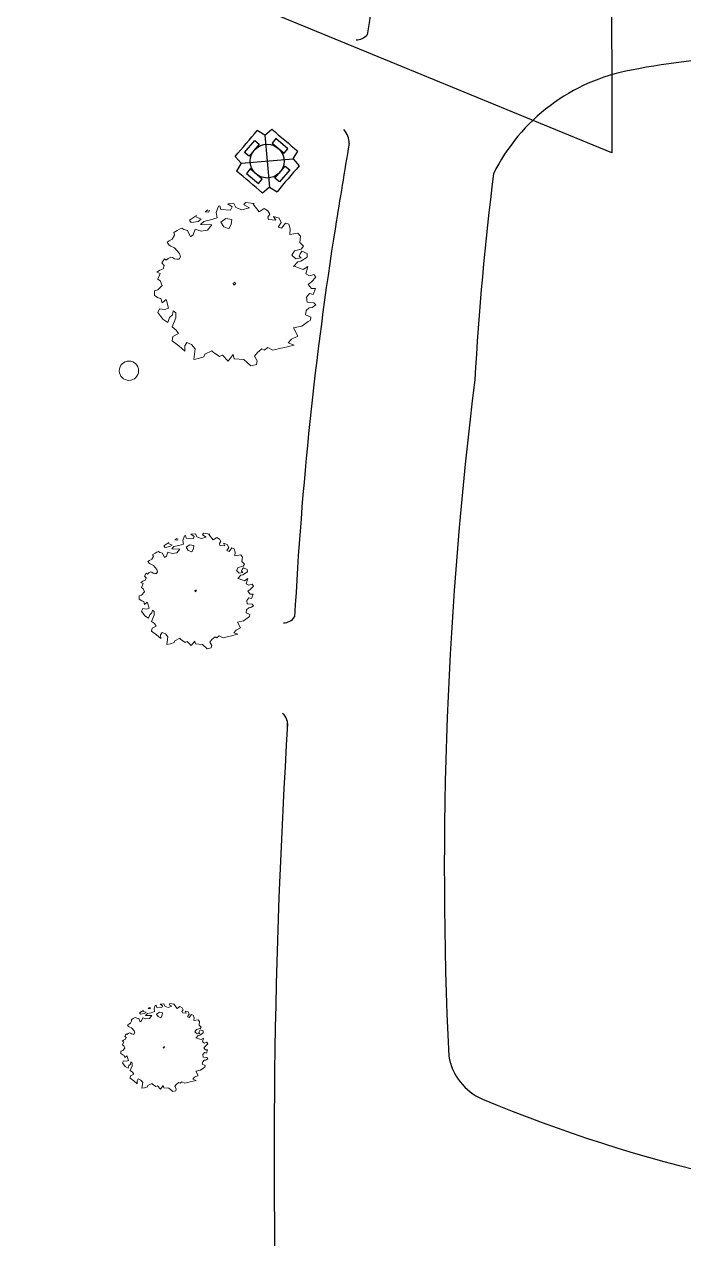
# Model space of a CAD drawing. Extents: x 2080 to 102394, y 2071 to 93424.
# Drawn here: x 83767 to 84408, y 78835 to 80015 of the extents above; entities that cross this region are included whole.
import ezdxf

# ---------------------------------------------------------------- set-up
doc = ezdxf.new("R2010")
doc.units = 0
doc.header["$LTSCALE"] = 20
doc.header["$MEASUREMENT"] = 0
doc.layers.add('ELEC', color=11, linetype='Continuous')
doc.layers.add('road', color=2, linetype='Continuous')
doc.layers.add('Mango tree', color=96, linetype='Continuous', lineweight=5)
doc.layers.add('sappotta', color=114, linetype='Continuous', lineweight=5)
doc.layers.add('patta duplicate', color=230, linetype='Continuous', plot=False)

# ---------------------------------------------------------------- blocks, each defined once
blk = doc.blocks.new('NEEM')
at = {"layer": 'sappotta', "linetype": 'Continuous'}
for p, q in [((-0.359, 1.043), (-0.396, 1.016)), ((-0.396, 1.016), (-0.345, 1.011)), ((-0.345, 1.011), (-0.34, 1.039)), ((-0.213, 1.092), (-0.242, 1.007)), ((-0.191, 1.099), (-0.213, 1.092)), ((-0.177, 1.048), (-0.191, 1.099)), ((-0.043, 1.039), (-0.177, 1.048)), ((0.003, 1.132), (-0.083, 1.127)), ((-0.083, 1.127), (-0.023, 1.083)), ((-0.023, 1.083), (-0.043, 1.039)), ((0.03, 1.077), (0.003, 1.132)), ((0.114, 1.043), (0.03, 1.077)), ((0.216, 1.072), (0.114, 1.043)), ((0.162, 1.144), (0.142, 1.112)), ((0.142, 1.112), (0.216, 1.072)), ((0.283, 1.13), (0.162, 1.144)), ((0.267, 1.123), (0.283, 1.13)), ((0.351, 1.016), (0.267, 1.123)), ((0.421, 1.063), (0.351, 1.016)), ((0.473, 1.03), (0.421, 1.063)), ((0.501, 0.982), (0.473, 1.03)), ((-0.517, 0.963), (-0.614, 0.901)), ((-0.614, 0.901), (-0.589, 0.87)), ((-0.589, 0.87), (-0.494, 0.884)), ((-0.521, 0.945), (-0.521, 0.945)), ((-0.449, 0.913), (-0.521, 0.945)), ((-0.494, 0.884), (-0.449, 0.913)), ((-0.415, 0.884), (-0.459, 0.839)), ((-0.32, 0.906), (-0.415, 0.884)), ((-0.23, 0.935), (-0.32, 0.906)), ((-0.242, 1.007), (-0.23, 0.935)), ((-0.108, 0.922), (-0.177, 0.872)), ((-0.177, 0.872), (-0.139, 0.809)), ((-0.027, 0.908), (-0.108, 0.922)), ((-0.034, 0.839), (-0.027, 0.908)), ((0.472, 0.942), (0.501, 0.982)), ((0.483, 0.908), (0.472, 0.942)), ((0.581, 0.9), (0.483, 0.908)), ((0.551, 0.95), (0.581, 0.9)), ((0.627, 0.928), (0.551, 0.95)), ((0.616, 0.806), (0.654, 0.87)), ((0.654, 0.87), (0.627, 0.928)), ((0.715, 0.86), (0.66, 0.788)), ((0.762, 0.844), (0.715, 0.86)), ((0.783, 0.779), (0.762, 0.844)), ((-0.818, 0.692), (-0.85, 0.638)), ((-0.783, 0.757), (-0.83, 0.729)), ((-0.83, 0.729), (-0.826, 0.714)), ((-0.826, 0.714), (-0.818, 0.692)), ((-0.749, 0.774), (-0.783, 0.757)), ((-0.717, 0.789), (-0.749, 0.774)), ((-0.689, 0.772), (-0.717, 0.789)), ((-0.638, 0.758), (-0.689, 0.772)), ((-0.598, 0.672), (-0.638, 0.758)), ((-0.562, 0.699), (-0.598, 0.672)), ((-0.533, 0.776), (-0.562, 0.699)), ((-0.452, 0.75), (-0.533, 0.776)), ((-0.459, 0.839), (-0.303, 0.837)), ((-0.361, 0.762), (-0.452, 0.75)), ((-0.303, 0.837), (-0.361, 0.762)), ((-0.139, 0.809), (-0.067, 0.78)), ((-0.067, 0.78), (-0.034, 0.839)), ((0.66, 0.788), (0.616, 0.806)), ((0.776, 0.704), (0.783, 0.779)), ((0.888, 0.723), (0.776, 0.704)), ((0.924, 0.679), (0.888, 0.723)), ((0.913, 0.591), (0.924, 0.679)), ((-0.892, 0.613), (-0.923, 0.594)), ((-0.923, 0.594), (-0.895, 0.555)), ((-0.895, 0.555), (-0.868, 0.54)), ((-0.85, 0.638), (-0.892, 0.613)), ((-0.868, 0.54), (-0.818, 0.517)), ((-0.818, 0.517), (-0.752, 0.44)), ((0.964, 0.541), (0.913, 0.591)), ((0.934, 0.5), (0.964, 0.541)), ((-0.96, 0.366), (-0.994, 0.31)), ((-0.935, 0.345), (-0.96, 0.366)), ((-0.908, 0.372), (-0.935, 0.345)), ((-0.87, 0.389), (-0.908, 0.372)), ((-0.846, 0.386), (-0.87, 0.389)), ((-0.821, 0.367), (-0.846, 0.386)), ((-0.788, 0.359), (-0.821, 0.367)), ((-0.757, 0.361), (-0.788, 0.359)), ((-0.735, 0.394), (-0.757, 0.361)), ((-0.752, 0.44), (-0.735, 0.394)), ((0.804, 0.415), (0.84, 0.475)), ((0.86, 0.367), (0.804, 0.415)), ((0.84, 0.475), (0.934, 0.5)), ((0.933, 0.378), (0.86, 0.367)), ((0.917, 0.437), (0.904, 0.404)), ((0.904, 0.404), (0.933, 0.378)), ((0.942, 0.471), (0.917, 0.437)), ((0.93, 0.332), (1.018, 0.389)), ((1.014, 0.439), (0.942, 0.471)), ((1.018, 0.389), (1.014, 0.439)), ((-1.023, 0.208), (-1.062, 0.182)), ((-1.062, 0.182), (-1.02, 0.162)), ((-0.978, 0.229), (-1.023, 0.208)), ((-0.994, 0.31), (-0.961, 0.275)), ((-0.961, 0.275), (-0.978, 0.229)), ((0.829, 0.259), (0.888, 0.326)), ((0.838, 0.262), (0.829, 0.259)), ((0.931, 0.228), (0.838, 0.262)), ((0.888, 0.326), (0.93, 0.332)), ((0.962, 0.217), (0.931, 0.228)), ((1.025, 0.259), (0.962, 0.217)), ((0.996, 0.16), (1.025, 0.259)), ((-1.02, 0.162), (-1.049, 0.084)), ((-1.049, 0.084), (-1.017, 0.059)), ((-1.017, 0.059), (-0.991, -0.002)), ((0.02, 0.041), (-0.009, 0.024)), ((-0.009, 0.024), (0, 0)), ((0, 0), (0.014, 0.011)), ((0.014, 0.011), (0.027, 0.031)), ((1.046, 0.129), (0.996, 0.16)), ((1.029, 0.011), (1.074, 0.049)), ((1.074, -0.047), (1.029, 0.011)), ((1.109, 0.149), (1.046, 0.129)), ((1.074, 0.049), (1.137, 0.114)), ((1.137, 0.114), (1.109, 0.149)), ((-1.097, -0.077), (-1.098, -0.14)), ((-1.098, -0.14), (-1.044, -0.173)), ((-1.048, -0.062), (-1.097, -0.077)), ((-0.991, -0.002), (-1.048, -0.062)), ((1.007, -0.166), (1.046, -0.114)), ((1.016, -0.234), (1.007, -0.166)), ((1.046, -0.114), (1.1, -0.129)), ((1.129, -0.047), (1.074, -0.047)), ((1.1, -0.129), (1.129, -0.047)), ((-1.025, -0.325), (-1.052, -0.378)), ((-1.044, -0.173), (-1.007, -0.185)), ((-0.953, -0.336), (-1.025, -0.325)), ((-1.007, -0.185), (-0.992, -0.244)), ((-0.992, -0.244), (-0.937, -0.198)), ((-0.902, -0.318), (-0.953, -0.336)), ((-0.937, -0.198), (-0.93, -0.213)), ((-0.93, -0.213), (-0.902, -0.318)), ((1.004, -0.349), (1.045, -0.311)), ((1.11, -0.243), (1.016, -0.234)), ((1.045, -0.311), (1.083, -0.306)), ((1.083, -0.306), (1.137, -0.273)), ((1.137, -0.273), (1.11, -0.243)), ((-1.052, -0.378), (-0.982, -0.471)), ((-0.982, -0.471), (-0.91, -0.516)), ((-0.91, -0.516), (-0.888, -0.446)), ((-0.888, -0.446), (-0.848, -0.411)), ((-0.803, -0.452), (-0.853, -0.576)), ((-0.848, -0.411), (-0.837, -0.355)), ((-0.837, -0.355), (-0.803, -0.383)), ((-0.803, -0.383), (-0.803, -0.452)), ((0.943, -0.565), (1.032, -0.503)), ((0.992, -0.411), (1.004, -0.349)), ((1.066, -0.443), (0.992, -0.411)), ((1.032, -0.503), (1.061, -0.484)), ((1.061, -0.484), (1.066, -0.443)), ((-0.853, -0.576), (-0.797, -0.619)), ((-0.766, -0.668), (-0.844, -0.71)), ((-0.797, -0.619), (-0.766, -0.668)), ((0.826, -0.591), (0.943, -0.565)), ((0.887, -0.704), (0.826, -0.591)), ((-0.844, -0.71), (-0.852, -0.77)), ((-0.852, -0.77), (-0.758, -0.838)), ((-0.758, -0.838), (-0.675, -0.912)), ((-0.676, -0.836), (-0.649, -0.791)), ((-0.675, -0.912), (-0.676, -0.836)), ((-0.649, -0.791), (-0.582, -0.82)), ((-0.582, -0.82), (-0.534, -0.881)), ((0.68, -0.867), (0.834, -0.828)), ((0.751, -0.797), (0.797, -0.747)), ((0.834, -0.828), (0.751, -0.797)), ((0.797, -0.747), (0.887, -0.704)), ((-0.534, -0.881), (-0.554, -1.025)), ((-0.486, -1.015), (-0.413, -0.988)), ((-0.413, -0.988), (-0.401, -0.955)), ((-0.401, -0.955), (-0.302, -0.907)), ((-0.302, -0.907), (-0.286, -0.926)), ((-0.286, -0.926), (-0.197, -0.986)), ((-0.197, -0.986), (-0.157, -0.969)), ((-0.157, -0.969), (-0.078, -1.049)), ((-0.078, -1.049), (-0.006, -0.96)), ((-0.006, -0.96), (0.006, -1.017)), ((0.287, -0.982), (0.327, -0.932)), ((0.324, -1.046), (0.287, -0.982)), ((0.327, -0.932), (0.391, -0.879)), ((0.391, -0.879), (0.423, -0.897)), ((0.423, -0.897), (0.47, -0.86)), ((0.47, -0.86), (0.543, -0.896)), ((0.543, -0.896), (0.652, -0.871)), ((0.652, -0.871), (0.68, -0.867)), ((-0.554, -1.025), (-0.486, -1.015)), ((0.006, -1.017), (0.139, -1.026)), ((0.139, -1.026), (0.236, -1.115)), ((0.236, -1.115), (0.314, -1.096)), ((0.314, -1.096), (0.324, -1.046))]:
    blk.add_line(p, q, dxfattribs=at)
blk = doc.blocks.new('A$C2E3D03D7')
at = {"layer": 'ELEC', "linetype": 'Continuous', "ltscale": 0.5}
for p, q in [((30.6, 56), (23.4, 61.2)), ((30.6, 56), (37.8, 61.2)), ((30.6, 56), (30.6, 5.2)), ((5.2, 30.6), (0, 37.8)), ((56, 30.6), (61.2, 37.8)), ((5.2, 30.6), (0, 23.4)), ((5.2, 30.6), (56, 30.6)), ((56, 30.6), (61.2, 23.4)), ((30.6, 5.2), (23.4, 0)), ((30.6, 5.2), (37.8, 0))]:
    blk.add_line(p, q, dxfattribs=at)
for points in [[(9.5, 40.9), (20.3, 51.7), (24.4, 47.6), (13.6, 36.8)], [(51.7, 40.9), (40.9, 51.7), (36.8, 47.6), (47.6, 36.8)], [(9.5, 20.3), (20.3, 9.5), (24.4, 13.6), (13.6, 24.4)], [(51.7, 20.3), (40.9, 9.5), (36.8, 13.6), (47.6, 24.4)]]:
    blk.add_lwpolyline(points, close=True, dxfattribs=at)
blk.add_circle((30.6, 30.6), 16.4, dxfattribs=at)
for centre, start, end in [((-373.6, 434.8), 313.2624, 316.7376), ((434.8, 434.8), 223.2624, 226.7376), ((-373.6, -373.6), 43.2624, 46.7376), ((434.8, -373.6), 133.2624, 136.7376)]:
    blk.add_arc(centre, 545.1, start, end, dxfattribs=at)

msp = doc.modelspace()

# ---------------------------------------------------------------- linework, layer by layer
at = {"layer": 'Mango tree', "linetype": 'Continuous', "ltscale": 0.5}
msp.add_circle((83869.015, 79678.646), 9.401, dxfattribs=at)
at = {"layer": 'patta duplicate', "ltscale": 0.5}
msp.add_lwpolyline([(88450.657, 84067.151), (84127.797, 82684.315), (83540.963, 80377.169), (84337.551, 80292.694), (84338.201, 79890.512), (77189.571, 82827.244), (75365.053, 80162.878), (84737.949, 76793.335), (86791.228, 77204.942), (89065.024, 78174.595), (89006.283, 79510.343), (88948.024, 81170.116), (88450.657, 84067.151)], dxfattribs=at)
at = {"layer": 'road', "linetype": 'Continuous', "ltscale": 0.5}
for centre, radius, start, end in [((87292.741, 79536.595), 3226.38, 158.250544, 171.64994), ((84089.39, 80015.004), 14.909, 271.091653, 318.537642), ((84481.172, 79355.534), 627.548, 79.88759, 101.399127), ((84390.489, 79786.901), 186.802, 100.283186, 153.624836), ((84062.946, 79899.667), 19.976, 359.146682, 41.432062), ((124773.515, 73165.392), 41244.042, 170.6031608, 170.7172601), ((87418.875, 79480.2), 3219.415, 173.047697, 176.625537), ((87665.62, 79251.347), 3640.453, 171.040069, 177.039133), ((88014.864, 79193.879), 3839.42, 172.881016, 182.705178), ((84019.03, 79447.095), 13.427, 270.641141, 324.986047), ((84008.789, 79334.829), 14.443, 349.242305, 48.666047), ((90809.215, 78912.643), 6799.19, 176.4322491, 182.1202976), ((84234.497, 79021.873), 55.542, 189.536265, 246.656673), ((84771.895, 80312.518), 1453.595, 247.365969, 266.965628)]:
    msp.add_arc(centre, radius, start, end, dxfattribs=at)

# ---------------------------------------------------------------- block references
at = {"layer": 'ELEC', "linetype": 'Continuous', "ltscale": 0.5, "rotation": 4.838476962189209}
msp.add_blockref('A$C2E3D03D7', (83975.391, 79849.241), dxfattribs=at)
at = {"layer": 'Mango tree', "linetype": 'Continuous'}
for p, xscale, yscale, zscale in [((83970.821, 79761.688), 70.23827099475602, 70.23827099482878, 70.23827099435411), ((83933.417, 79463.757), 49.73619491429417, 49.73619491435238, 49.7361949140131), ((83902.632, 79020.44), 37.91305891203228, 37.91305891206139, 37.91305891180748)]:
    msp.add_blockref('NEEM', p, dxfattribs=dict(at, xscale=xscale, yscale=yscale, zscale=zscale))

doc.saveas('drawing.dxf')
